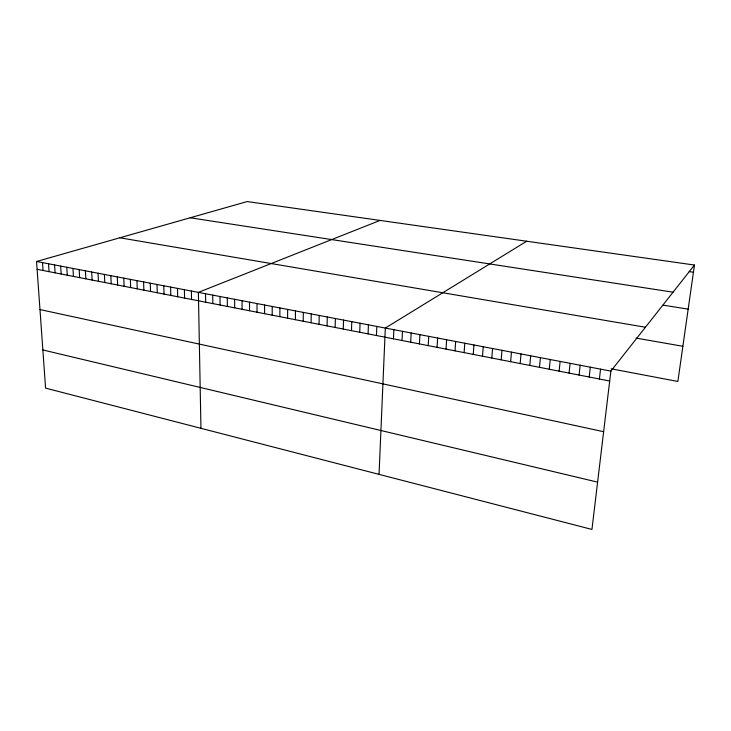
<?xml version="1.0" encoding="UTF-8"?>
<svg xmlns="http://www.w3.org/2000/svg" width="731" height="731" viewBox="0 0 731 731"><rect width="100%" height="100%" fill="white"/><g stroke="black" fill="none" stroke-linecap="round" stroke-linejoin="round"><path stroke-width="1.1" d="M257.029 312.219L257.029 303.566M264.585 313.69L264.604 305.019M272.188 315.18L272.234 306.472M279.854 316.669L279.927 307.943M287.575 318.177L287.667 309.414M295.361 319.694L295.47 310.903M303.191 321.229L303.328 312.411M311.095 322.764L311.251 313.919M319.045 324.317L319.237 315.445M327.068 325.88L327.269 316.98M335.145 327.461L335.374 318.524M343.278 329.051L343.543 320.077M351.483 330.65L351.766 321.649M359.743 332.258L360.054 323.23M368.077 333.884L368.415 324.829M376.465 335.52L376.83 326.437M379.042 474.373L385.319 328.055L526.676 241.23M393.452 338.837L393.863 329.69M402.041 340.509L402.489 331.335M410.694 342.199L411.169 332.989M419.42 343.899L419.932 334.661M428.22 345.617L428.75 336.342M437.083 347.344L437.65 338.042M446.02 349.089L446.614 339.76M455.029 350.843L455.66 341.478M464.112 352.616L464.77 343.223M473.268 354.407L473.953 344.977M482.497 356.207L483.218 346.741M491.808 358.016L492.557 348.523M501.183 359.853L501.969 350.323M510.64 361.699L511.462 352.132M520.18 363.554L521.029 353.959M529.792 365.436L530.679 355.805M539.487 367.318L540.41 357.66M549.264 369.228L550.224 359.533M559.124 371.156L560.12 361.416M569.065 373.093L570.098 363.325M579.089 375.049L580.158 365.244M589.204 377.022L590.31 367.181M599.402 379.014L600.544 369.137M694.45 265.042L610.869 371.11L591.955 529.436L45.578 388.124L36.55 261.488L247.169 201.564L694.45 265.042L677.856 381.463L611.143 368.799M380.065 220.424L198.384 292.373L200.952 428.311M689.169 271.603L693.427 272.215M190.206 217.774L673.05 292.19M663.154 305.147L688.163 309.149M119.857 237.785L645.427 327.25M636.052 338.078L682.873 346.284M36.55 261.488L610.869 371.11M37.107 269.319L609.691 381.015M39.977 309.569L603.632 431.701M42.855 349.948L597.611 482.131M42.517 262.621L43.065 270.479M48.529 263.772L49.059 271.649M54.569 264.924L55.09 272.827M60.655 266.084L61.157 274.006M66.786 267.254L67.27 275.203M72.954 268.432L73.429 276.4M79.158 269.62L79.615 277.606M85.408 270.808L85.856 278.831M91.695 272.014L92.124 280.055M98.027 273.22L98.447 281.28M104.405 274.436L104.807 282.522M110.82 275.66L111.203 283.774M117.289 276.894L117.654 285.035M123.786 278.136L124.142 286.296M130.337 279.388L130.675 287.575M136.935 280.649L137.254 288.855M143.578 281.91L143.879 290.143M150.257 283.189L150.549 291.45M156.991 284.478L157.266 292.756M163.771 285.766L164.018 294.072M170.597 287.073L170.835 295.406M177.469 288.38L177.688 296.74M184.395 289.704L184.587 298.093M191.367 291.039L191.54 299.445M205.53 293.743L205.667 302.205M212.73 295.114L212.849 303.603M219.976 296.494L220.077 305.01M227.286 297.892L227.359 306.435M234.642 299.299L234.697 307.861M242.052 300.706L242.089 309.304M249.518 302.131L249.536 310.757"/></g></svg>
